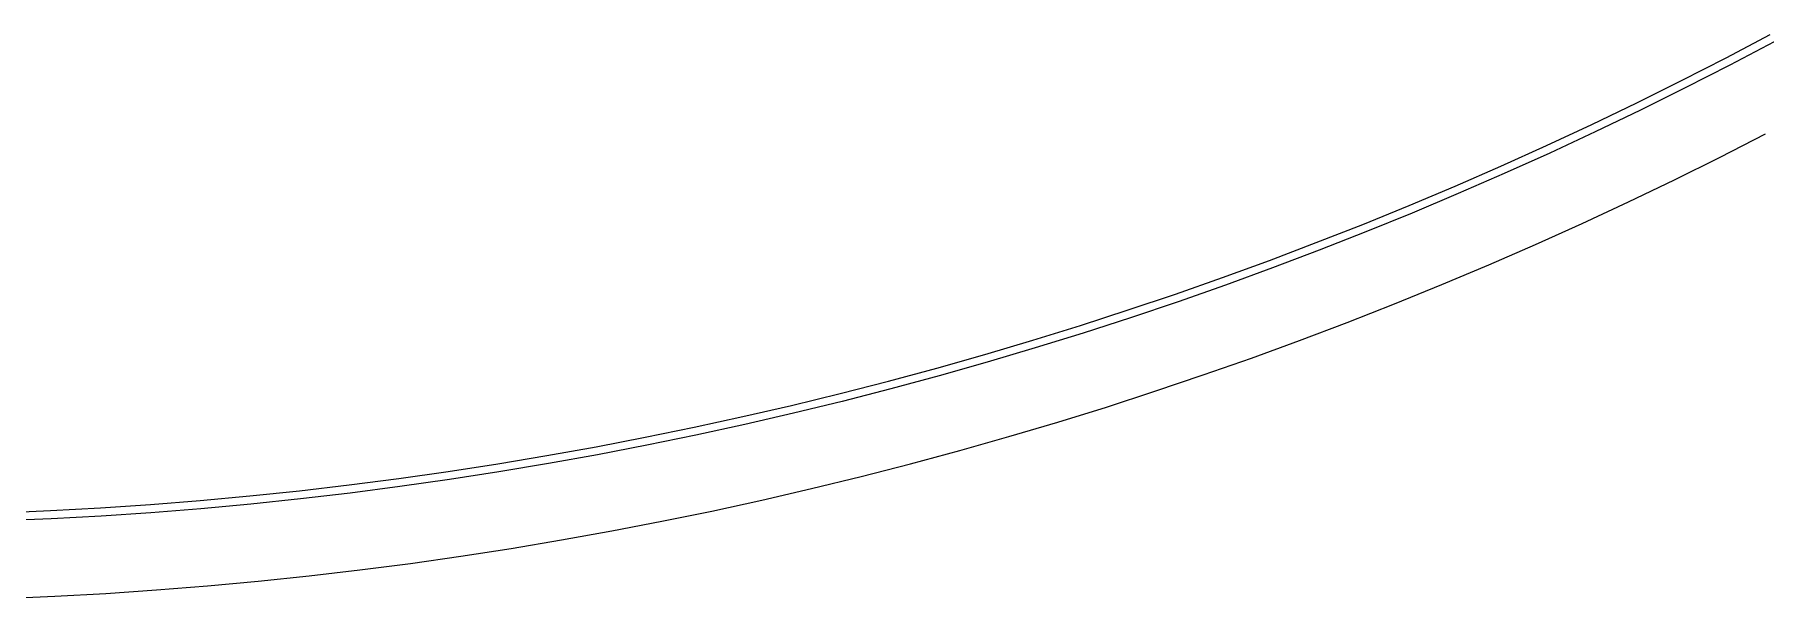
# Model space of a CAD drawing. Extents: x -25 to 123, y -44 to 109.
# Drawn here: x 49.4 to 81.25, y -44.24 to -33.87 of the extents above; entities that cross this region are included whole.
import ezdxf

# ---------------------------------------------------------------- set-up
doc = ezdxf.new("R2010")
doc.units = 0

msp = doc.modelspace()

# ---------------------------------------------------------------- linework, layer by layer
for p, q in [((80.5229, -34.2945), (81.3364, -33.866)), ((81.4071, -33.9983), (80.5919, -34.4276)), ((79.7041, -34.7129), (80.5229, -34.2945)), ((78.8803, -35.1213), (79.7041, -34.7129)), ((80.5919, -34.4276), (79.7716, -34.8469)), ((79.7716, -34.8469), (78.9461, -35.2561)), ((78.0516, -35.5195), (78.8803, -35.1213)), ((78.9461, -35.2561), (78.1157, -35.6551)), ((77.218, -35.9075), (78.0516, -35.5195)), ((78.1157, -35.6551), (77.2804, -36.0439)), ((76.3797, -36.2852), (77.218, -35.9075)), ((80.4123, -36.1197), (81.2482, -35.6925)), ((75.5368, -36.6527), (76.3797, -36.2852)), ((77.2804, -36.0439), (76.4405, -36.4224)), ((79.5711, -36.5367), (80.4123, -36.1197)), ((76.4405, -36.4224), (75.5959, -36.7906)), ((78.725, -36.9433), (79.5711, -36.5367)), ((74.6895, -37.0098), (75.5368, -36.6527)), ((75.5959, -36.7906), (74.7469, -37.1483)), ((73.8379, -37.3564), (74.6895, -37.0098)), ((74.7469, -37.1483), (73.8936, -37.4957)), ((77.8739, -37.3394), (78.725, -36.9433)), ((72.9821, -37.6926), (73.8379, -37.3564)), ((73.8936, -37.4957), (73.0361, -37.8325)), ((77.018, -37.7251), (77.8739, -37.3394)), ((72.1223, -38.0182), (72.9821, -37.6926)), ((73.0361, -37.8325), (72.1745, -38.1588)), ((76.1574, -38.1003), (77.018, -37.7251)), ((71.2585, -38.3333), (72.1223, -38.0182)), ((72.1745, -38.1588), (71.309, -38.4745)), ((75.2923, -38.4649), (76.1574, -38.1003)), ((70.3909, -38.6377), (71.2585, -38.3333)), ((71.309, -38.4745), (70.4397, -38.7796)), ((74.4228, -38.8188), (75.2923, -38.4649)), ((69.5196, -38.9315), (70.3909, -38.6377)), ((70.4397, -38.7796), (69.5667, -39.0739)), ((73.549, -39.162), (74.4228, -38.8188)), ((68.6448, -39.2145), (69.5196, -38.9315)), ((69.5667, -39.0739), (68.6901, -39.3575)), ((72.671, -39.4945), (73.549, -39.162)), ((66.8851, -39.7483), (67.7666, -39.4868)), ((67.7666, -39.4868), (68.6448, -39.2145)), ((68.6901, -39.3575), (67.8101, -39.6304)), ((66.0004, -39.999), (66.8851, -39.7483)), ((67.8101, -39.6304), (66.9269, -39.8924)), ((71.7891, -39.8162), (72.671, -39.4945)), ((65.1128, -40.2388), (66.0004, -39.999)), ((66.9269, -39.8924), (66.0405, -40.1436)), ((70.0136, -40.427), (70.9032, -40.127)), ((70.9032, -40.127), (71.7891, -39.8162)), ((64.2223, -40.4677), (65.1128, -40.2388)), ((65.151, -40.3838), (64.2587, -40.6132)), ((66.0405, -40.1436), (65.151, -40.3838)), ((69.1205, -40.716), (70.0136, -40.427)), ((62.4332, -40.8926), (63.329, -40.6856)), ((63.329, -40.6856), (64.2223, -40.4677)), ((64.2587, -40.6132), (63.3637, -40.8315)), ((68.2238, -40.994), (69.1205, -40.716)), ((61.5348, -41.0885), (62.4332, -40.8926)), ((62.466, -41.0389), (61.5659, -41.2353)), ((63.3637, -40.8315), (62.466, -41.0389)), ((67.3237, -41.261), (68.2238, -40.994)), ((59.7312, -41.4473), (60.6341, -41.2734)), ((60.6341, -41.2734), (61.5348, -41.0885)), ((61.5659, -41.2353), (60.6634, -41.4205)), ((66.4205, -41.517), (67.3237, -41.261)), ((57.9194, -41.7616), (58.8263, -41.61)), ((58.8263, -41.61), (59.7312, -41.4473)), ((59.7587, -41.5947), (58.852, -41.7578)), ((60.6634, -41.4205), (59.7587, -41.5947)), ((65.5142, -41.7618), (66.4205, -41.517)), ((55.1886, -42.1496), (56.1004, -42.0315)), ((56.1004, -42.0315), (57.0108, -41.9021)), ((57.0108, -41.9021), (57.9194, -41.7616)), ((57.9433, -41.9097), (57.0328, -42.0505)), ((58.852, -41.7578), (57.9433, -41.9097)), ((63.6929, -42.218), (64.605, -41.9955)), ((64.605, -41.9955), (65.5142, -41.7618)), ((52.4454, -42.4368), (53.3609, -42.3523)), ((53.3609, -42.3523), (54.2754, -42.2566)), ((54.2754, -42.2566), (55.1886, -42.1496)), ((55.207, -42.2985), (54.2919, -42.4057)), ((56.1206, -42.1801), (55.207, -42.2985)), ((57.0328, -42.0505), (56.1206, -42.1801)), ((62.7782, -42.4293), (63.6929, -42.218)), ((48.7748, -42.6623), (49.6934, -42.6228)), ((49.6934, -42.6228), (50.6115, -42.5721)), ((50.6115, -42.5721), (51.5288, -42.5101)), ((51.5399, -42.6597), (50.6207, -42.7218)), ((51.5288, -42.5101), (52.4454, -42.4368)), ((52.4582, -42.5863), (51.5399, -42.6597)), ((53.3756, -42.5016), (52.4582, -42.5863)), ((54.2919, -42.4057), (53.3756, -42.5016)), ((60.9414, -42.8182), (61.861, -42.6294)), ((61.861, -42.6294), (62.7782, -42.4293)), ((49.7007, -42.7726), (48.7803, -42.8122)), ((50.6207, -42.7218), (49.7007, -42.7726)), ((60.0195, -42.9957), (60.9414, -42.8182)), ((58.1696, -43.3166), (59.0956, -43.1618)), ((59.0956, -43.1618), (60.0195, -42.9957)), ((55.3814, -43.7128), (56.3124, -43.5921)), ((56.3124, -43.5921), (57.2419, -43.4601)), ((57.2419, -43.4601), (58.1696, -43.3166)), ((52.5805, -44.006), (53.5153, -43.9197)), ((53.5153, -43.9197), (54.449, -43.822)), ((54.449, -43.822), (55.3814, -43.7128)), ((48.8327, -44.2363), (49.7707, -44.1959)), ((49.7707, -44.1959), (50.708, -44.1441)), ((50.708, -44.1441), (51.6447, -44.0808)), ((51.6447, -44.0808), (52.5805, -44.006))]:
    msp.add_line(p, q)

doc.saveas('drawing.dxf')
